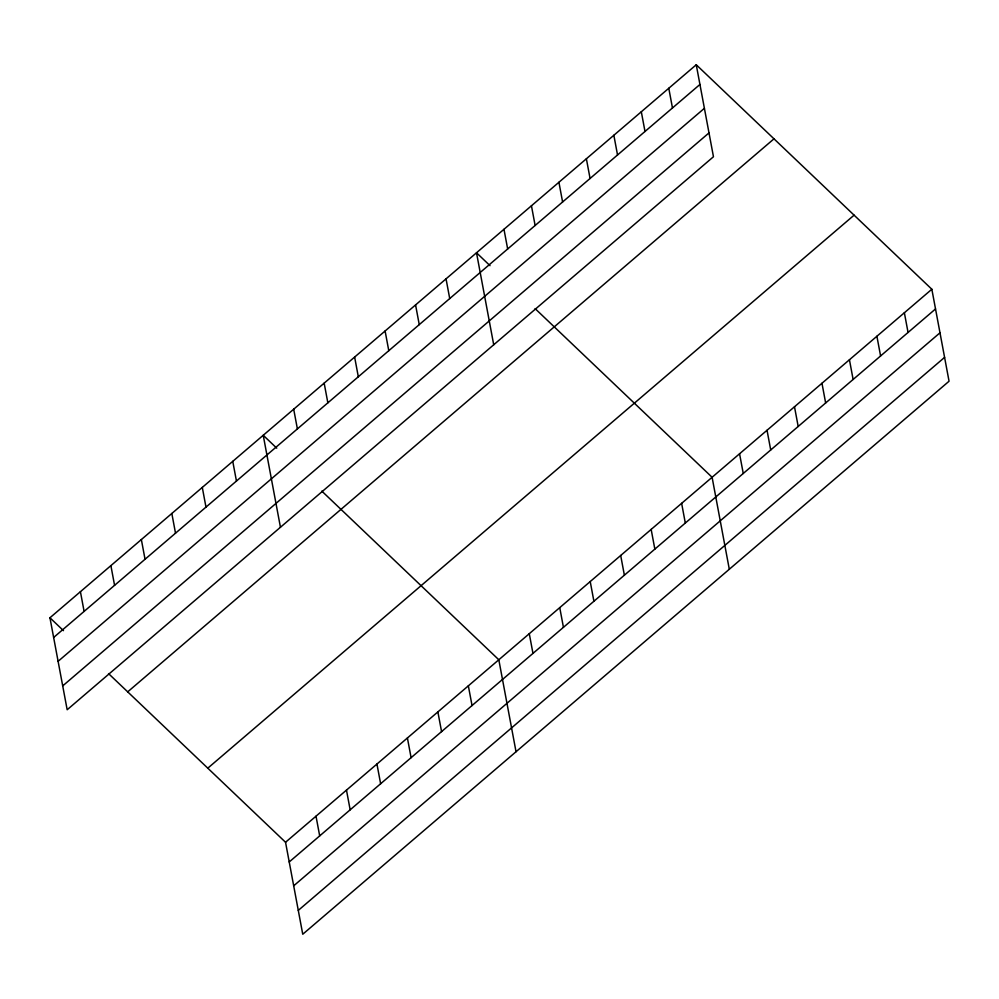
<?xml version="1.0" encoding="UTF-8"?>
<svg xmlns="http://www.w3.org/2000/svg" width="999" height="999" viewBox="0 0 999 999"><rect width="100%" height="100%" fill="white"/><g stroke="black" fill="none" stroke-linecap="round" stroke-linejoin="round"><path stroke-width="1.5" d="M696.253 64.76L713.461 156.743L67.17 709.752L49.95 617.769L696.253 64.76L931.842 289.248L949.05 381.231L302.747 934.24L285.539 842.257L108.541 673.601M53.634 637.474L699.937 84.465M58.104 661.326L704.395 108.317M62.7 685.901L709.003 132.892M127.697 691.857L773.988 138.836M207.792 768.181L854.095 215.16M285.539 842.257L931.842 289.248M289.223 861.962L935.526 308.953M293.694 885.813L939.984 332.804M298.289 910.389L944.592 357.38M490.022 265.672L476.511 252.784L493.718 344.767M535.102 308.616L712.1 477.272L729.307 569.255M276.748 448.164L263.224 435.277L280.444 527.26M321.815 491.108L498.813 659.765L516.033 751.748M49.95 617.769L63.474 630.656M904.37 312.749L908.054 332.455M876.897 336.251L880.594 355.956M849.437 359.752L853.121 379.458M821.965 383.254L825.649 402.972M794.492 406.755L798.189 426.473M767.032 430.269L770.716 449.975M739.56 453.771L743.256 473.476M668.781 88.262L672.464 107.967M641.308 111.763L645.004 131.468M613.848 135.265L617.532 154.97M681.63 503.346L685.314 523.051M586.376 158.766L590.072 178.484M651.161 529.408L654.845 549.125M558.916 182.268L562.599 201.985M620.691 555.481L624.375 575.187M531.443 205.782L535.127 225.487M590.222 581.555L593.906 601.261M503.971 229.283L507.667 248.988M559.752 607.629L563.436 627.335M529.283 633.691L532.966 653.408M446.041 278.858L449.725 298.564M415.572 304.92L419.255 324.638M468.344 685.838L472.04 705.544M385.102 330.994L388.786 350.699M437.874 711.912L441.57 731.618M354.633 357.068L358.316 376.773M407.405 737.974L411.101 757.679M324.163 383.141L327.859 402.847M376.948 764.048L380.631 783.753M293.694 409.203L297.39 428.908M346.478 790.122L350.162 809.827M316.009 816.195L319.692 835.901M232.755 461.351L236.451 481.056M202.298 487.425L205.981 507.13M171.828 513.486L175.512 533.191M141.359 539.56L145.042 559.265M110.889 565.634L114.573 585.339M80.42 591.695L84.103 611.413"/></g></svg>
